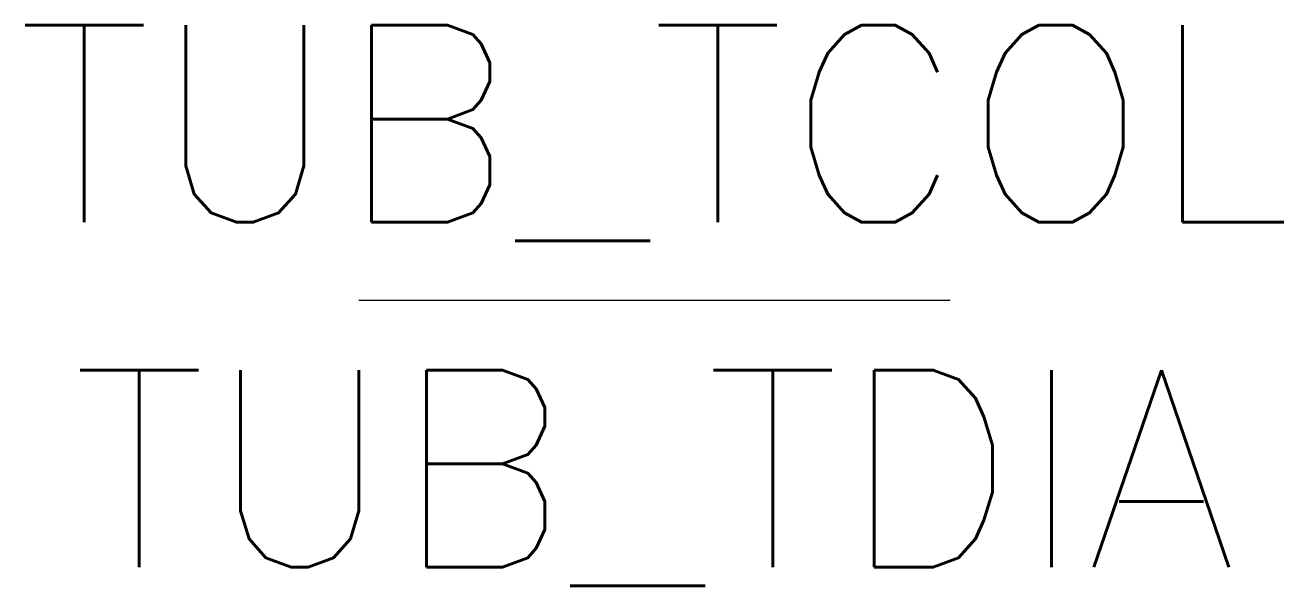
# Model space of a CAD drawing. Header units: millimetres. Extents: x -2.26 to -0.98, y 2.86 to 3.43.
import ezdxf
from ezdxf.enums import TextEntityAlignment as Align

# ---------------------------------------------------------------- set-up
doc = ezdxf.new("R2010")
doc.units = ezdxf.units.MM
doc.header["$LTSCALE"] = 10
doc.styles.add('r80', font='romans.shx')

msp = doc.modelspace()

# ---------------------------------------------------------------- linework, layer by layer
at = {"color": 3}
msp.add_line((-1.9181, 3.1464), (-1.3181, 3.1464), dxfattribs=at)

# ---------------------------------------------------------------- texts
at = {"color": 3, "style": 'r80'}
for tag, p in [('TUB_TCOL', (-1.6181, 3.2255)), ('TUB_TDIA', (-1.6181, 2.8755))]:
    msp.add_attdef(tag, text='', height=0.2, dxfattribs=at).set_placement(p, align=Align.CENTER)

doc.saveas('drawing.dxf')
